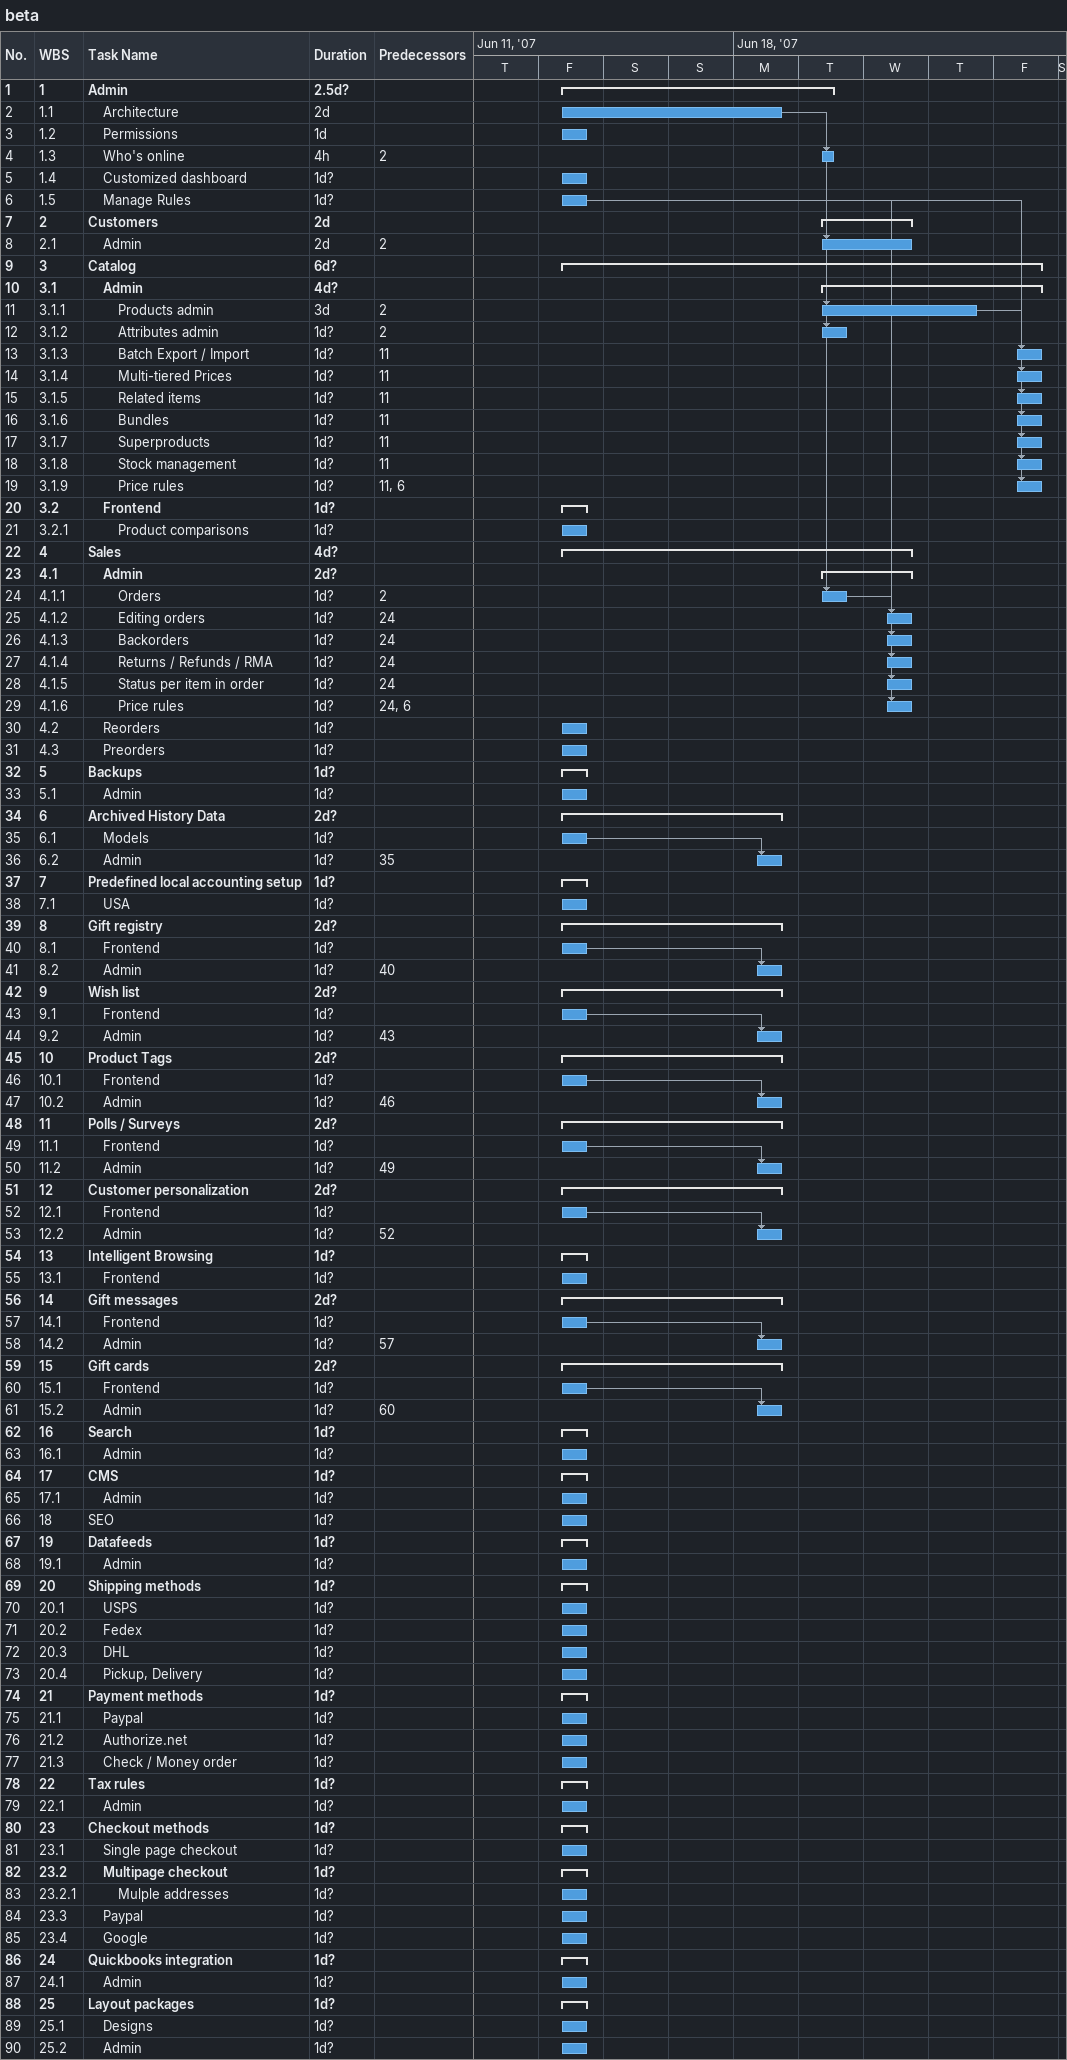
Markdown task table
beta

| ID | WBS | Task | Duration | Start | Finish | Predecessors |
|---|---|---|---|---|---|---|
| 1 | 1 | **Admin** | 2.5d? | 2007-06-15 | 2007-06-19 |  |
| 2 | 1.1 | Architecture | 2d | 2007-06-15 | 2007-06-18 |  |
| 3 | 1.2 | Permissions | 1d | 2007-06-15 | 2007-06-15 |  |
| 4 | 1.3 | Who's online | 4h | 2007-06-19 | 2007-06-19 | 2 |
| 5 | 1.4 | Customized dashboard | 1d? | 2007-06-15 | 2007-06-15 |  |
| 6 | 1.5 | Manage Rules | 1d? | 2007-06-15 | 2007-06-15 |  |
| 7 | 2 | **Customers** | 2d | 2007-06-19 | 2007-06-20 |  |
| 8 | 2.1 | Admin | 2d | 2007-06-19 | 2007-06-20 | 2 |
| 9 | 3 | **Catalog** | 6d? | 2007-06-15 | 2007-06-22 |  |
| 10 | 3.1 | **Admin** | 4d? | 2007-06-19 | 2007-06-22 |  |
| 11 | 3.1.1 | Products admin | 3d | 2007-06-19 | 2007-06-21 | 2 |
| 12 | 3.1.2 | Attributes admin | 1d? | 2007-06-19 | 2007-06-19 | 2 |
| 13 | 3.1.3 | Batch Export / Import | 1d? | 2007-06-22 | 2007-06-22 | 11 |
| 14 | 3.1.4 | Multi-tiered Prices | 1d? | 2007-06-22 | 2007-06-22 | 11 |
| 15 | 3.1.5 | Related items | 1d? | 2007-06-22 | 2007-06-22 | 11 |
| 16 | 3.1.6 | Bundles | 1d? | 2007-06-22 | 2007-06-22 | 11 |
| 17 | 3.1.7 | Superproducts | 1d? | 2007-06-22 | 2007-06-22 | 11 |
| 18 | 3.1.8 | Stock management | 1d? | 2007-06-22 | 2007-06-22 | 11 |
| 19 | 3.1.9 | Price rules | 1d? | 2007-06-22 | 2007-06-22 | 11, 6 |
| 20 | 3.2 | **Frontend** | 1d? | 2007-06-15 | 2007-06-15 |  |
| 21 | 3.2.1 | Product comparisons | 1d? | 2007-06-15 | 2007-06-15 |  |
| 22 | 4 | **Sales** | 4d? | 2007-06-15 | 2007-06-20 |  |
| 23 | 4.1 | **Admin** | 2d? | 2007-06-19 | 2007-06-20 |  |
| 24 | 4.1.1 | Orders | 1d? | 2007-06-19 | 2007-06-19 | 2 |
| 25 | 4.1.2 | Editing orders | 1d? | 2007-06-20 | 2007-06-20 | 24 |
| 26 | 4.1.3 | Backorders | 1d? | 2007-06-20 | 2007-06-20 | 24 |
| 27 | 4.1.4 | Returns / Refunds / RMA | 1d? | 2007-06-20 | 2007-06-20 | 24 |
| 28 | 4.1.5 | Status per item in order | 1d? | 2007-06-20 | 2007-06-20 | 24 |
| 29 | 4.1.6 | Price rules | 1d? | 2007-06-20 | 2007-06-20 | 24, 6 |
| 30 | 4.2 | Reorders | 1d? | 2007-06-15 | 2007-06-15 |  |
| 31 | 4.3 | Preorders | 1d? | 2007-06-15 | 2007-06-15 |  |
| 32 | 5 | **Backups** | 1d? | 2007-06-15 | 2007-06-15 |  |
| 33 | 5.1 | Admin | 1d? | 2007-06-15 | 2007-06-15 |  |
| 34 | 6 | **Archived History Data** | 2d? | 2007-06-15 | 2007-06-18 |  |
| 35 | 6.1 | Models | 1d? | 2007-06-15 | 2007-06-15 |  |
| 36 | 6.2 | Admin | 1d? | 2007-06-18 | 2007-06-18 | 35 |
| 37 | 7 | **Predefined local accounting setup** | 1d? | 2007-06-15 | 2007-06-15 |  |
| 38 | 7.1 | USA | 1d? | 2007-06-15 | 2007-06-15 |  |
| 39 | 8 | **Gift registry** | 2d? | 2007-06-15 | 2007-06-18 |  |
| 40 | 8.1 | Frontend | 1d? | 2007-06-15 | 2007-06-15 |  |
| 41 | 8.2 | Admin | 1d? | 2007-06-18 | 2007-06-18 | 40 |
| 42 | 9 | **Wish list** | 2d? | 2007-06-15 | 2007-06-18 |  |
| 43 | 9.1 | Frontend | 1d? | 2007-06-15 | 2007-06-15 |  |
| 44 | 9.2 | Admin | 1d? | 2007-06-18 | 2007-06-18 | 43 |
| 45 | 10 | **Product Tags** | 2d? | 2007-06-15 | 2007-06-18 |  |
| 46 | 10.1 | Frontend | 1d? | 2007-06-15 | 2007-06-15 |  |
| 47 | 10.2 | Admin | 1d? | 2007-06-18 | 2007-06-18 | 46 |
| 48 | 11 | **Polls / Surveys** | 2d? | 2007-06-15 | 2007-06-18 |  |
| 49 | 11.1 | Frontend | 1d? | 2007-06-15 | 2007-06-15 |  |
| 50 | 11.2 | Admin | 1d? | 2007-06-18 | 2007-06-18 | 49 |
| 51 | 12 | **Customer personalization** | 2d? | 2007-06-15 | 2007-06-18 |  |
| 52 | 12.1 | Frontend | 1d? | 2007-06-15 | 2007-06-15 |  |
| 53 | 12.2 | Admin | 1d? | 2007-06-18 | 2007-06-18 | 52 |
| 54 | 13 | **Intelligent Browsing** | 1d? | 2007-06-15 | 2007-06-15 |  |
| 55 | 13.1 | Frontend | 1d? | 2007-06-15 | 2007-06-15 |  |
| 56 | 14 | **Gift messages** | 2d? | 2007-06-15 | 2007-06-18 |  |
| 57 | 14.1 | Frontend | 1d? | 2007-06-15 | 2007-06-15 |  |
| 58 | 14.2 | Admin | 1d? | 2007-06-18 | 2007-06-18 | 57 |
| 59 | 15 | **Gift cards** | 2d? | 2007-06-15 | 2007-06-18 |  |
| 60 | 15.1 | Frontend | 1d? | 2007-06-15 | 2007-06-15 |  |
| 61 | 15.2 | Admin | 1d? | 2007-06-18 | 2007-06-18 | 60 |
| 62 | 16 | **Search** | 1d? | 2007-06-15 | 2007-06-15 |  |
| 63 | 16.1 | Admin | 1d? | 2007-06-15 | 2007-06-15 |  |
| 64 | 17 | **CMS** | 1d? | 2007-06-15 | 2007-06-15 |  |
| 65 | 17.1 | Admin | 1d? | 2007-06-15 | 2007-06-15 |  |
| 66 | 18 | SEO | 1d? | 2007-06-15 | 2007-06-15 |  |
| 67 | 19 | **Datafeeds** | 1d? | 2007-06-15 | 2007-06-15 |  |
| 68 | 19.1 | Admin | 1d? | 2007-06-15 | 2007-06-15 |  |
| 69 | 20 | **Shipping methods** | 1d? | 2007-06-15 | 2007-06-15 |  |
| 70 | 20.1 | USPS | 1d? | 2007-06-15 | 2007-06-15 |  |
| 71 | 20.2 | Fedex | 1d? | 2007-06-15 | 2007-06-15 |  |
| 72 | 20.3 | DHL | 1d? | 2007-06-15 | 2007-06-15 |  |
| 73 | 20.4 | Pickup, Delivery | 1d? | 2007-06-15 | 2007-06-15 |  |
| 74 | 21 | **Payment methods** | 1d? | 2007-06-15 | 2007-06-15 |  |
| 75 | 21.1 | Paypal | 1d? | 2007-06-15 | 2007-06-15 |  |
| 76 | 21.2 | Authorize.net | 1d? | 2007-06-15 | 2007-06-15 |  |
| 77 | 21.3 | Check / Money order | 1d? | 2007-06-15 | 2007-06-15 |  |
| 78 | 22 | **Tax rules** | 1d? | 2007-06-15 | 2007-06-15 |  |
| 79 | 22.1 | Admin | 1d? | 2007-06-15 | 2007-06-15 |  |
| 80 | 23 | **Checkout methods** | 1d? | 2007-06-15 | 2007-06-15 |  |
| 81 | 23.1 | Single page checkout | 1d? | 2007-06-15 | 2007-06-15 |  |
| 82 | 23.2 | **Multipage checkout** | 1d? | 2007-06-15 | 2007-06-15 |  |
| 83 | 23.2.1 | Mulple addresses | 1d? | 2007-06-15 | 2007-06-15 |  |
| 84 | 23.3 | Paypal | 1d? | 2007-06-15 | 2007-06-15 |  |
| 85 | 23.4 | Google | 1d? | 2007-06-15 | 2007-06-15 |  |
| 86 | 24 | **Quickbooks integration** | 1d? | 2007-06-15 | 2007-06-15 |  |
| 87 | 24.1 | Admin | 1d? | 2007-06-15 | 2007-06-15 |  |
| 88 | 25 | **Layout packages** | 1d? | 2007-06-15 | 2007-06-15 |  |
| 89 | 25.1 | Designs | 1d? | 2007-06-15 | 2007-06-15 |  |
| 90 | 25.2 | Admin | 1d? | 2007-06-15 | 2007-06-15 |  |
